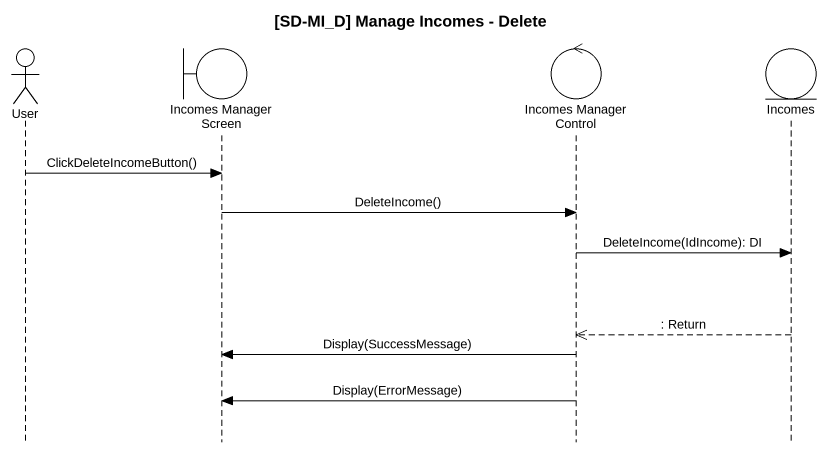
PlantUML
@startuml
title [SD-MI_D] Manage Incomes - Delete
hide footbox
actor User
boundary "Incomes Manager Screen" as Incomes_Manager_Screen
control "Incomes Manager Control" as Incomes_Manager_Control
entity Incomes

User -> Incomes_Manager_Screen : ClickDeleteIncomeButton()
Incomes_Manager_Screen -> Incomes_Manager_Control : DeleteIncome()
Incomes_Manager_Control -> Incomes : DeleteIncome(IdIncome): DI
Incomes -->> Incomes_Manager_Control : : Return
Incomes_Manager_Control -> Incomes_Manager_Screen : Display(SuccessMessage)
Incomes_Manager_Control -> Incomes_Manager_Screen : Display(ErrorMessage)
@enduml
